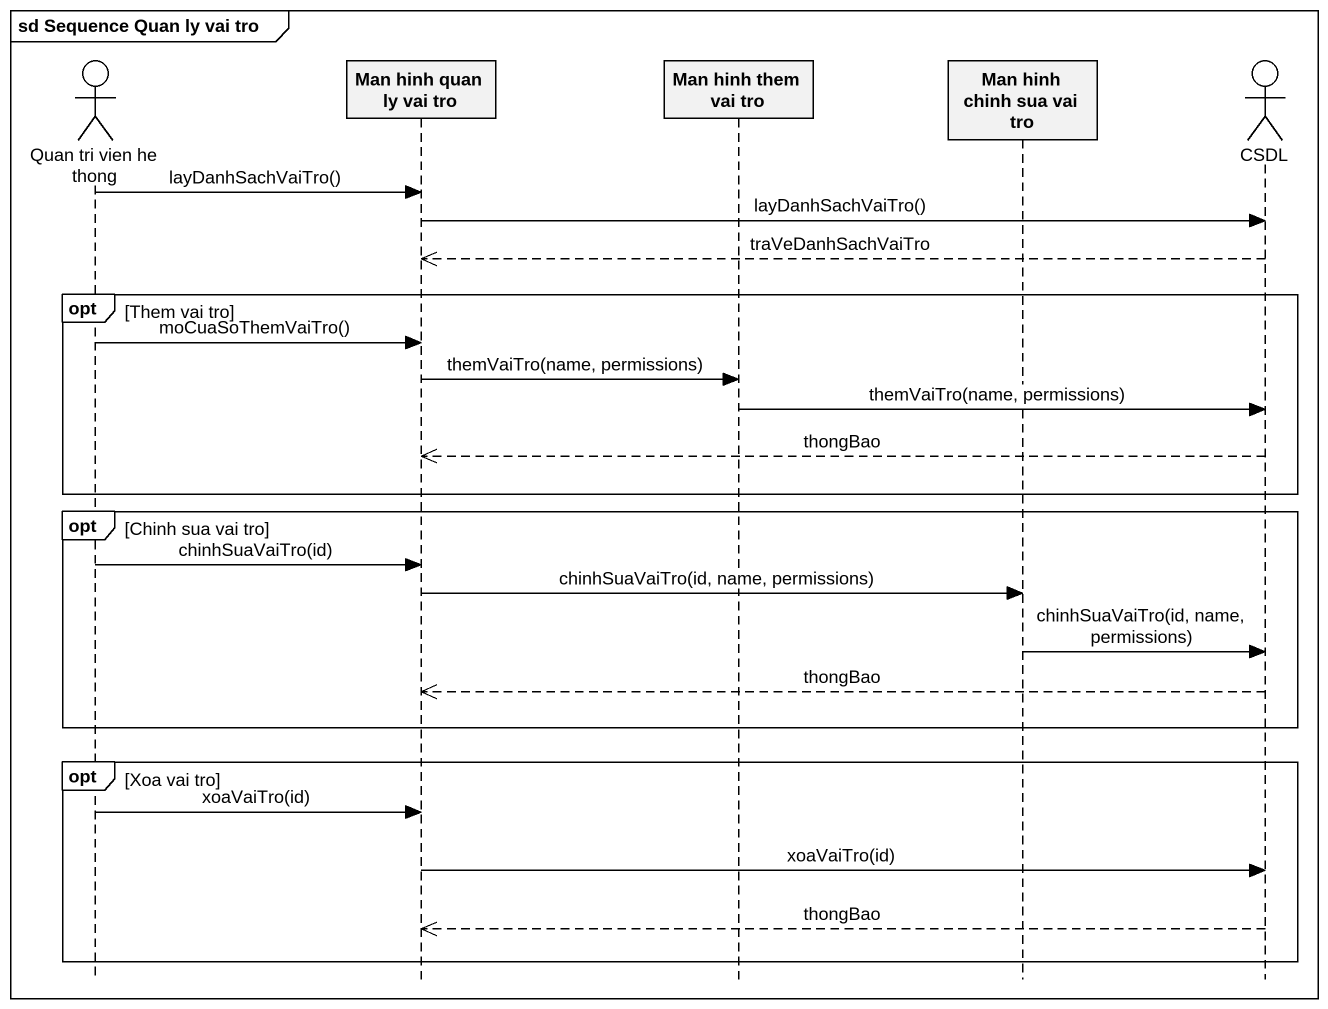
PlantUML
@startuml
mainframe sd Sequence Quan ly vai tro
hide footbox
actor "Quan tri vien he thong" as Quan_tri_vien_he_thong
participant "Man hinh quan ly vai tro" as Man_hinh_quan_ly_vai_tro
participant "Man hinh them vai tro" as Man_hinh_them_vai_tro
participant "Man hinh chinh sua vai tro" as Man_hinh_chinh_sua_vai_tro
actor CSDL

Quan_tri_vien_he_thong -> Man_hinh_quan_ly_vai_tro : layDanhSachVaiTro()
Man_hinh_quan_ly_vai_tro -> CSDL : layDanhSachVaiTro()
CSDL -->> Man_hinh_quan_ly_vai_tro : traVeDanhSachVaiTro
opt Them vai tro
  Quan_tri_vien_he_thong -> Man_hinh_quan_ly_vai_tro : moCuaSoThemVaiTro()
  Man_hinh_quan_ly_vai_tro -> Man_hinh_them_vai_tro : themVaiTro(name, permissions)
  Man_hinh_them_vai_tro -> CSDL : themVaiTro(name, permissions)
  CSDL -->> Man_hinh_quan_ly_vai_tro : thongBao
end
opt Chinh sua vai tro
  Quan_tri_vien_he_thong -> Man_hinh_quan_ly_vai_tro : chinhSuaVaiTro(id)
  Man_hinh_quan_ly_vai_tro -> Man_hinh_chinh_sua_vai_tro : chinhSuaVaiTro(id, name, permissions)
  Man_hinh_chinh_sua_vai_tro -> CSDL : chinhSuaVaiTro(id, name, permissions)
  CSDL -->> Man_hinh_quan_ly_vai_tro : thongBao
end
opt Xoa vai tro
  Quan_tri_vien_he_thong -> Man_hinh_quan_ly_vai_tro : xoaVaiTro(id)
  Man_hinh_quan_ly_vai_tro -> CSDL : xoaVaiTro(id)
  CSDL -->> Man_hinh_quan_ly_vai_tro : thongBao
end
@enduml
